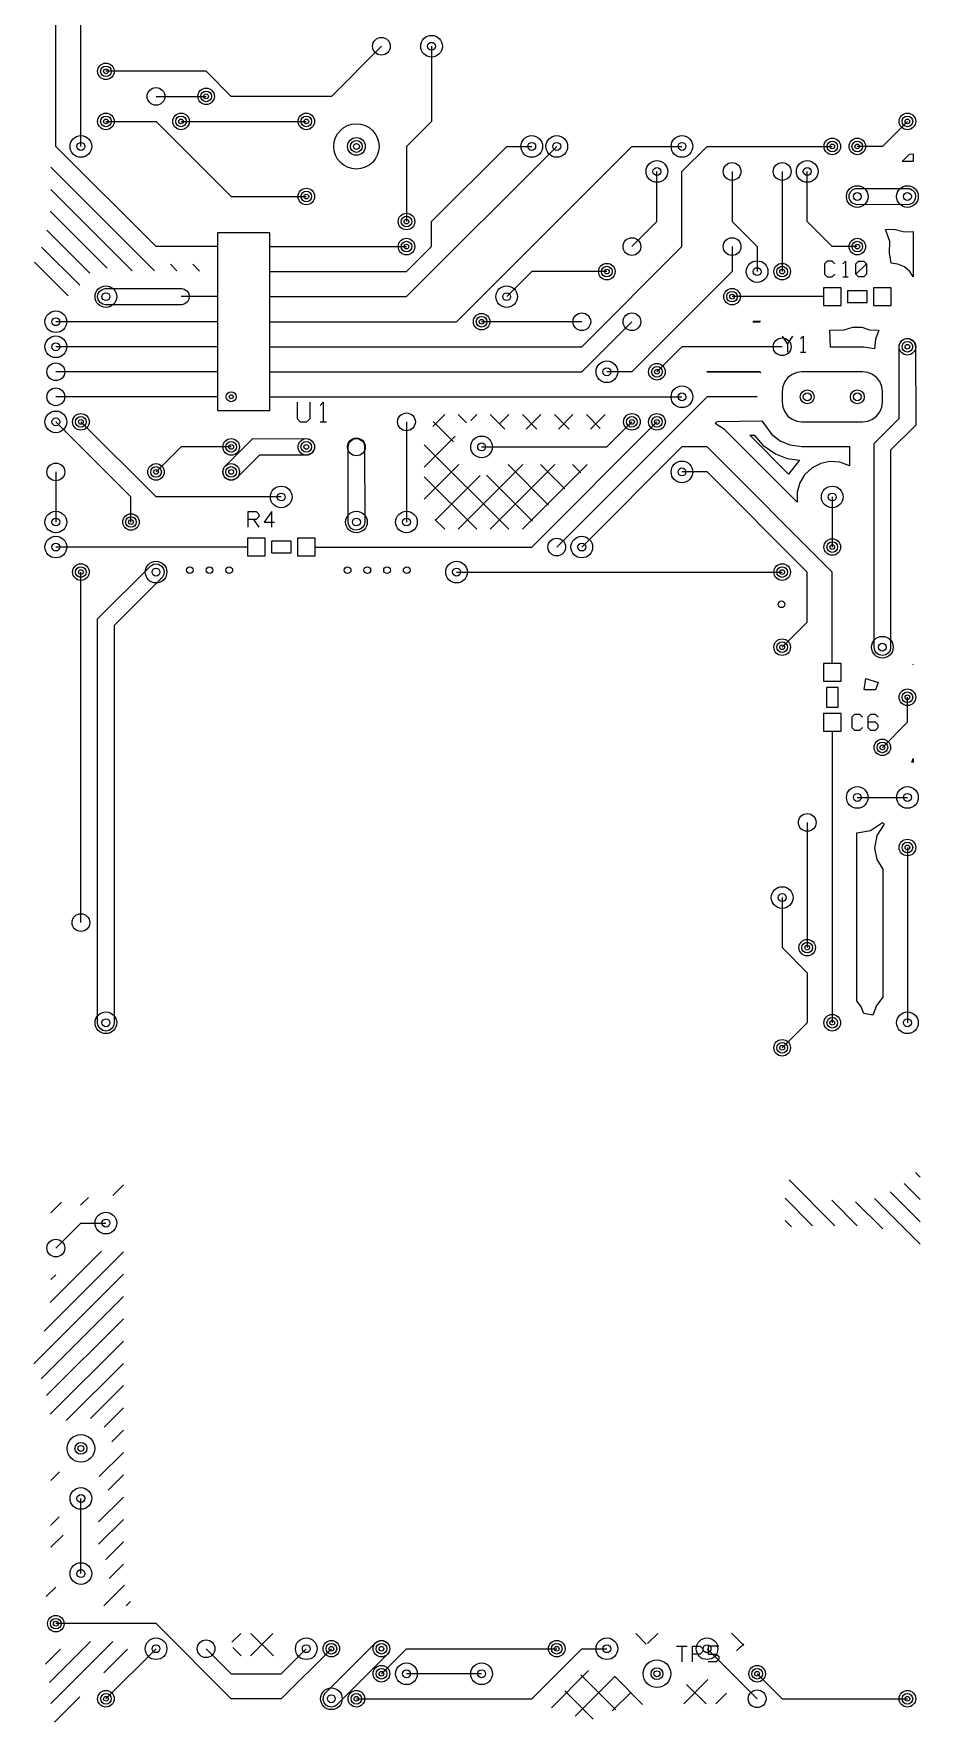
# Model space of a CAD drawing. Extents: x 8 to 54, y 9 to 364.
# Drawn here: x 9 to 54, y 9 to 94.6 of the extents above; entities that cross this region are included whole.
import ezdxf

# ---------------------------------------------------------------- set-up
doc = ezdxf.new("R2010")
doc.units = 0
doc.layers.add('SCORE', color=5, linetype='CONTINUOUS')

msp = doc.modelspace()

# ---------------------------------------------------------------- linework, layer by layer
at = {"layer": 'SCORE'}
for p, q in [((11.43, 88.9), (11.43, 119.38)), ((10.16, 88.9), (10.16, 111.76)), ((26.67, 93.98), (24.13, 91.44)), ((29.21, 93.98), (29.21, 90.17)), ((17.78, 92.71), (12.7, 92.71)), ((19.05, 91.44), (17.78, 92.71)), ((15.24, 91.44), (17.78, 91.44)), ((24.13, 91.44), (19.05, 91.44)), ((12.7, 90.17), (15.24, 90.17)), ((15.24, 90.17), (19.05, 86.36)), ((16.51, 90.17), (22.86, 90.17)), ((29.21, 90.17), (27.94, 88.9)), ((53.34, 90.17), (52.07, 88.9)), ((15.24, 83.82), (10.16, 88.9)), ((27.94, 81.28), (35.56, 88.9)), ((27.94, 88.9), (27.94, 85.09)), ((29.21, 85.09), (33.02, 88.9)), ((30.48, 80.01), (39.37, 88.9)), ((33.02, 88.9), (34.29, 88.9)), ((39.37, 88.9), (41.91, 88.9)), ((41.91, 87.63), (43.18, 88.9)), ((43.18, 88.9), (49.53, 88.9)), ((52.07, 88.9), (50.8, 88.9)), ((53.0779, 88.1401), (53.4412, 88.5035)), ((53.4412, 88.5035), (53.64, 88.5276)), ((53.64, 88.5276), (53.64, 88.1343)), ((9.91, 87.8496), (15.1616, 82.598)), ((40.64, 85.09), (40.64, 87.63)), ((41.91, 83.82), (41.91, 87.63)), ((44.45, 87.63), (44.45, 85.09)), ((46.99, 87.63), (46.99, 82.55)), ((48.26, 85.09), (48.26, 87.63)), ((53.64, 88.1343), (53.0779, 88.1401)), ((9.91, 86.7182), (14.0303, 82.598)), ((50.3881, 86.4419), (50.4508, 86.5933)), ((50.4508, 86.5933), (50.5667, 86.7092)), ((50.5667, 86.7092), (50.7181, 86.7719)), ((50.7181, 86.7719), (53.4619, 86.7619)), ((53.4619, 86.7619), (53.6064, 86.6847)), ((53.6064, 86.6847), (53.7104, 86.558)), ((53.7104, 86.558), (53.758, 86.4012)), ((19.05, 86.36), (22.86, 86.36)), ((50.3881, 86.2781), (50.3881, 86.4419)), ((50.4296, 86.162), (50.3881, 86.2781)), ((50.5336, 86.0353), (50.4296, 86.162)), ((50.7588, 85.942), (50.5336, 86.0353)), ((53.4219, 85.9481), (50.7588, 85.942)), ((53.5733, 86.0108), (53.4219, 85.9481)), ((53.6647, 86.0936), (53.5733, 86.0108)), ((53.7419, 86.2381), (53.6647, 86.0936)), ((53.758, 86.4012), (53.7419, 86.2381)), ((9.8778, 85.6191), (12.7692, 82.7277)), ((29.21, 83.82), (29.21, 85.09)), ((39.37, 83.82), (40.64, 85.09)), ((44.45, 85.09), (45.72, 83.82)), ((49.53, 83.82), (48.26, 85.09)), ((9.7076, 84.6579), (11.8862, 82.4793)), ((21.0185, 84.5185), (18.3515, 84.5185)), ((18.3515, 84.5185), (18.3515, 75.5015)), ((21.0185, 75.5015), (21.0185, 84.5185)), ((52.2218, 84.6953), (52.6546, 84.6963)), ((52.4484, 84.0854), (52.2218, 84.6953)), ((52.439, 83.5028), (52.4484, 84.0854)), ((52.6546, 84.6963), (53.1905, 84.5667)), ((53.1905, 84.5667), (53.64, 84.5857)), ((53.64, 84.5857), (53.64, 82.284)), ((9.4367, 83.7975), (11.3723, 81.8618)), ((16.51, 83.82), (15.24, 83.82)), ((18.3515, 83.82), (16.51, 83.82)), ((21.0185, 83.82), (22.86, 83.82)), ((22.86, 83.82), (27.94, 83.82)), ((27.94, 82.55), (29.21, 83.82)), ((36.83, 78.74), (41.91, 83.82)), ((44.45, 83.82), (44.45, 82.55)), ((45.72, 83.82), (45.72, 82.55)), ((49.2633, 83.08), (49.13, 82.9467)), ((49.53, 83.08), (49.2633, 83.08)), ((50.8, 83.82), (49.53, 83.82)), ((49.6633, 82.9467), (49.53, 83.08)), ((50.0633, 82.9467), (50.1967, 83.08)), ((50.1967, 83.08), (50.1967, 82.28)), ((50.73, 82.9467), (50.8633, 83.08)), ((50.8633, 83.08), (51.13, 83.08)), ((51.13, 83.08), (51.2633, 82.9467)), ((52.5133, 82.98), (52.439, 83.5028)), ((9.0758, 83.0269), (10.7852, 81.3176)), ((15.971, 82.92), (16.293, 82.598)), ((17.1024, 82.92), (17.4515, 82.5709)), ((21.0185, 82.55), (22.86, 82.55)), ((22.86, 82.55), (27.94, 82.55)), ((34.29, 82.55), (33.02, 81.28)), ((38.1, 82.55), (34.29, 82.55)), ((44.45, 82.55), (39.37, 77.47)), ((49.13, 82.9467), (49.13, 82.4133)), ((49.13, 82.4133), (49.2633, 82.28)), ((49.2633, 82.28), (49.53, 82.28)), ((49.53, 82.28), (49.6633, 82.4133)), ((50.0633, 82.28), (50.33, 82.28)), ((50.73, 82.4133), (50.73, 82.9467)), ((50.73, 82.4133), (51.2633, 82.9467)), ((50.8633, 82.28), (50.73, 82.4133)), ((51.13, 82.28), (50.8633, 82.28)), ((51.2633, 82.4133), (51.13, 82.28)), ((51.2633, 82.9467), (51.2633, 82.4133)), ((52.8497, 82.9353), (52.5133, 82.98)), ((53.1854, 82.7877), (52.8497, 82.9353)), ((53.4638, 82.549), (53.1854, 82.7877)), ((53.64, 82.284), (53.4638, 82.549)), ((12.28, 81.28), (12.312, 81.4407)), ((12.312, 81.4407), (12.3753, 81.5464)), ((12.3753, 81.5464), (12.502, 81.6504)), ((12.502, 81.6504), (12.6588, 81.698)), ((12.6588, 81.698), (16.5512, 81.698)), ((16.5512, 81.698), (16.6707, 81.668)), ((16.6707, 81.668), (16.807, 81.577)), ((16.807, 81.577), (16.8804, 81.478)), ((16.8804, 81.478), (16.928, 81.3212)), ((49.98, 81.73), (49.08, 81.73)), ((49.08, 81.73), (49.08, 80.83)), ((49.98, 80.83), (49.98, 81.73)), ((51.3, 81.58), (50.3, 81.58)), ((50.3, 81.58), (50.3, 80.98)), ((51.3, 80.98), (51.3, 81.58)), ((52.52, 81.73), (51.62, 81.73)), ((51.62, 81.73), (51.62, 80.83)), ((52.52, 80.83), (52.52, 81.73)), ((12.312, 81.1193), (12.28, 81.28)), ((12.403, 80.983), (12.312, 81.1193)), ((12.5393, 80.892), (12.403, 80.983)), ((12.7, 80.86), (12.5393, 80.892)), ((16.5512, 80.862), (12.7, 80.86)), ((18.3515, 81.28), (16.51, 81.28)), ((16.708, 80.9096), (16.5512, 80.862)), ((16.8347, 81.0136), (16.708, 80.9096)), ((16.9119, 81.1581), (16.8347, 81.0136)), ((16.928, 81.3212), (16.9119, 81.1581)), ((21.0185, 81.28), (22.86, 81.28)), ((22.86, 81.28), (27.94, 81.28)), ((46.99, 81.28), (44.45, 81.28)), ((49.08, 81.28), (46.99, 81.28)), ((49.08, 80.83), (49.98, 80.83)), ((50.3, 80.98), (51.3, 80.98)), ((51.62, 80.83), (52.52, 80.83)), ((16.51, 80.01), (10.16, 80.01)), ((18.3515, 80.01), (16.51, 80.01)), ((21.0185, 80.01), (22.86, 80.01)), ((22.86, 80.01), (30.48, 80.01)), ((36.83, 80.01), (31.75, 80.01)), ((36.83, 77.47), (39.37, 80.01)), ((45.5095, 79.99), (45.5568, 80.03)), ((45.8385, 79.99), (45.5095, 79.99)), ((45.5568, 80.03), (45.8836, 80.03)), ((45.8836, 80.03), (45.8385, 79.99)), ((50.1366, 79.5902), (50.572, 79.73)), ((50.572, 79.73), (51.028, 79.73)), ((51.028, 79.73), (51.41, 79.5981)), ((46.99, 79.27), (47.2567, 78.87)), ((47.2567, 78.87), (47.5233, 79.27)), ((47.2567, 78.87), (47.2567, 78.47)), ((47.9233, 79.1367), (48.0567, 79.27)), ((48.0567, 79.27), (48.0567, 78.47)), ((49.4003, 79.58), (50.1366, 79.5902)), ((49.44, 78.72), (49.4003, 79.58)), ((51.41, 79.5981), (51.8971, 79.58)), ((51.7155, 79.1257), (51.6719, 78.6375)), ((51.8971, 79.58), (51.7155, 79.1257)), ((52.922, 78.7812), (52.9696, 78.938)), ((52.9696, 78.938), (53.1067, 79.0892)), ((53.1067, 79.0892), (53.2581, 79.1519)), ((53.2581, 79.1519), (53.4619, 79.1419)), ((53.4619, 79.1419), (53.6647, 79.0064)), ((53.6647, 79.0064), (53.758, 78.7812)), ((16.51, 78.74), (10.16, 78.74)), ((18.3515, 78.74), (16.51, 78.74)), ((21.0185, 78.74), (22.86, 78.74)), ((22.86, 78.74), (36.83, 78.74)), ((41.91, 78.74), (40.64, 77.47)), ((46.99, 78.74), (41.91, 78.74)), ((47.9233, 78.47), (48.19, 78.47)), ((51.1158, 78.7185), (49.44, 78.72)), ((51.6719, 78.6375), (51.1158, 78.7185)), ((52.92, 75.104), (52.922, 78.7812)), ((53.758, 78.7812), (53.76, 74.756)), ((16.51, 77.47), (10.16, 77.47)), ((18.3515, 77.47), (16.51, 77.47)), ((21.0185, 77.47), (22.86, 77.47)), ((22.86, 77.47), (36.83, 77.47)), ((39.37, 77.47), (38.1, 77.47)), ((43.1646, 77.49), (45.8385, 77.49)), ((43.2045, 77.45), (43.1646, 77.49)), ((45.8998, 77.4363), (43.2045, 77.45)), ((45.8385, 77.49), (45.8998, 77.4363)), ((47.2829, 77.1771), (47.124, 76.97)), ((47.49, 77.336), (47.2829, 77.1771)), ((47.7312, 77.4359), (47.49, 77.336)), ((47.99, 77.47), (47.7312, 77.4359)), ((51.07, 77.47), (47.99, 77.47)), ((51.3288, 77.4359), (51.07, 77.47)), ((51.57, 77.336), (51.3288, 77.4359)), ((51.7771, 77.1771), (51.57, 77.336)), ((51.936, 76.97), (51.7771, 77.1771)), ((47.0241, 76.7288), (46.99, 76.47)), ((46.99, 76.47), (46.99, 75.93)), ((47.124, 76.97), (47.0241, 76.7288)), ((52.0359, 76.7288), (51.936, 76.97)), ((52.07, 76.47), (52.0359, 76.7288)), ((52.07, 75.93), (52.07, 76.47)), ((16.51, 76.2), (10.16, 76.2)), ((18.3515, 76.2), (16.51, 76.2)), ((18.3515, 75.5015), (21.0185, 75.5015)), ((21.0185, 76.2), (22.86, 76.2)), ((22.39, 75.93), (22.39, 75.0967)), ((22.86, 76.2), (41.91, 76.2)), ((23.0567, 75.0967), (23.0567, 75.93)), ((23.5567, 75.7633), (23.7233, 75.93)), ((23.7233, 75.93), (23.7233, 74.93)), ((43.18, 76.2), (35.56, 68.58)), ((45.72, 76.2), (43.18, 76.2)), ((46.99, 75.93), (47.0241, 75.6712)), ((47.0241, 75.6712), (47.124, 75.43)), ((47.124, 75.43), (47.2829, 75.2229)), ((51.7771, 75.2229), (51.936, 75.43)), ((51.936, 75.43), (52.0359, 75.6712)), ((52.0359, 75.6712), (52.07, 75.93)), ((13.97, 71.12), (10.16, 74.93)), ((15.24, 71.12), (11.43, 74.93)), ((22.39, 75.0967), (22.5567, 74.93)), ((22.5567, 74.93), (22.89, 74.93)), ((22.89, 74.93), (23.0567, 75.0967)), ((23.5567, 74.93), (23.89, 74.93)), ((27.94, 74.93), (27.94, 69.85)), ((29.2684, 74.6921), (29.8764, 75.3)), ((29.2893, 74.9461), (30.3226, 73.9128)), ((30.5618, 75.3), (30.9761, 74.8857)), ((31.2063, 75.0035), (31.5027, 75.3)), ((32.1881, 75.3), (32.9281, 74.56)), ((32.6362, 74.8071), (33.1291, 75.3)), ((33.8145, 75.3), (34.5545, 74.56)), ((34.0154, 74.56), (34.7554, 75.3)), ((34.29, 68.58), (40.64, 74.93)), ((35.4408, 75.3), (36.1808, 74.56)), ((35.6418, 74.56), (36.3818, 75.3)), ((37.0671, 75.3), (37.7672, 74.6)), ((37.2681, 74.56), (38.0081, 75.3)), ((38.1, 73.66), (39.37, 74.93)), ((43.5885, 74.8407), (43.6978, 74.95)), ((44.0637, 74.544), (43.5885, 74.8407)), ((43.6978, 74.95), (45.9598, 74.9741)), ((47.7495, 70.8603), (44.0637, 74.544)), ((45.9598, 74.9741), (46.4614, 74.2812)), ((47.2829, 75.2229), (47.49, 75.064)), ((47.49, 75.064), (47.7312, 74.9641)), ((47.7312, 74.9641), (47.99, 74.93)), ((47.99, 74.93), (51.07, 74.93)), ((51.07, 74.93), (51.3288, 74.9641)), ((51.3288, 74.9641), (51.57, 75.064)), ((51.57, 75.064), (51.7771, 75.2229)), ((51.65, 73.834), (52.92, 75.104)), ((53.76, 74.756), (52.49, 73.486)), ((16.51, 73.66), (15.24, 72.39)), ((19.05, 73.66), (16.51, 73.66)), ((18.7008, 72.6233), (20.146, 74.08)), ((20.146, 74.08), (22.9419, 74.0719)), ((22.9419, 74.0719), (23.0933, 74.0092)), ((23.0933, 74.0092), (23.2092, 73.8933)), ((23.2092, 73.8933), (23.2719, 73.7419)), ((23.2719, 73.7419), (23.2719, 73.5781)), ((24.982, 73.7012), (25.0296, 73.858)), ((24.982, 69.8088), (24.982, 73.7012)), ((25.0296, 73.858), (25.103, 73.957)), ((25.103, 73.957), (25.2393, 74.048)), ((25.2393, 74.048), (25.3588, 74.078)), ((25.3588, 74.078), (25.5219, 74.0619)), ((25.5219, 74.0619), (25.6664, 73.9847)), ((25.6664, 73.9847), (25.7704, 73.858)), ((25.7704, 73.858), (25.818, 73.7012)), ((25.818, 73.7012), (25.82, 69.85)), ((28.84, 72.6373), (30.4065, 74.2037)), ((28.84, 73.7691), (33.1291, 69.48)), ((31.75, 73.66), (38.1, 73.66)), ((41.91, 73.66), (36.83, 68.58)), ((43.18, 73.66), (41.91, 73.66)), ((49.53, 67.31), (43.18, 73.66)), ((47.3172, 72.2821), (45.3482, 74.25)), ((45.3482, 74.25), (45.5717, 74.25)), ((45.5717, 74.25), (46.0114, 73.7449)), ((46.0114, 73.7449), (46.6444, 73.3073)), ((46.4614, 74.2812), (46.886, 73.9699)), ((46.886, 73.9699), (47.3846, 73.7634)), ((47.3846, 73.7634), (47.99, 73.68)), ((47.99, 73.68), (50.4, 73.68)), ((50.4, 73.68), (50.4, 72.6952)), ((51.65, 63.5), (51.65, 73.834)), ((20.494, 73.24), (19.2833, 72.0408)), ((22.9012, 73.242), (20.494, 73.24)), ((23.1264, 73.3353), (22.9012, 73.242)), ((23.2304, 73.462), (23.1264, 73.3353)), ((23.2719, 73.5781), (23.2304, 73.462)), ((46.6444, 73.3073), (47.2498, 73.0748)), ((47.2498, 73.0748), (47.8661, 72.9851)), ((47.8661, 72.9851), (47.3172, 72.2821)), ((48.9492, 72.8232), (48.5079, 72.6011)), ((49.4148, 72.9158), (48.9492, 72.8232)), ((49.9075, 72.8795), (49.4148, 72.9158)), ((50.4, 72.6952), (49.9075, 72.8795)), ((52.49, 73.486), (52.49, 63.5)), ((10.16, 72.39), (10.16, 69.85)), ((18.6381, 72.4719), (18.7008, 72.6233)), ((18.6381, 72.3081), (18.6381, 72.4719)), ((18.7008, 72.1567), (18.6381, 72.3081)), ((18.8167, 72.0408), (18.7008, 72.1567)), ((19.05, 71.97), (18.8167, 72.0408)), ((19.2833, 72.0408), (19.05, 71.97)), ((28.84, 71.0109), (30.6029, 72.7738)), ((28.84, 72.1427), (31.5027, 69.48)), ((29.3871, 69.9317), (31.6683, 72.2129)), ((30.5618, 69.48), (33.8418, 72.76)), ((32.0028, 72.2326), (34.3363, 69.8991)), ((32.1881, 69.48), (35.4681, 72.76)), ((33.1018, 72.76), (35.1495, 70.7123)), ((33.8145, 69.48), (37.0945, 72.76)), ((34.7281, 72.76), (35.9627, 71.5255)), ((36.3545, 72.76), (36.7758, 72.3386)), ((43.18, 72.39), (41.91, 72.39)), ((48.26, 67.31), (43.18, 72.39)), ((48.122, 72.2406), (47.878, 71.8335)), ((48.5079, 72.6011), (48.122, 72.2406)), ((13.97, 69.85), (13.97, 71.12)), ((21.59, 71.12), (15.24, 71.12)), ((47.878, 71.8335), (47.7462, 71.3573)), ((47.7462, 71.3573), (47.7495, 70.8603)), ((49.53, 71.12), (49.53, 68.58)), ((19.92, 69.58), (19.92, 70.38)), ((19.92, 70.38), (20.32, 70.38)), ((20.32, 70.38), (20.4533, 70.2467)), ((20.4533, 70.2467), (20.4533, 70.1133)), ((21.12, 70.38), (20.72, 69.8467)), ((21.12, 69.58), (21.12, 70.38)), ((20.32, 69.98), (19.92, 69.98)), ((20.1867, 69.98), (20.4533, 69.58)), ((20.4533, 70.1133), (20.32, 69.98)), ((20.72, 69.8467), (21.2533, 69.8467)), ((25.0296, 69.652), (24.982, 69.8088)), ((25.1336, 69.5253), (25.0296, 69.652)), ((25.2781, 69.4481), (25.1336, 69.5253)), ((25.4, 69.43), (25.2781, 69.4481)), ((25.5607, 69.462), (25.4, 69.43)), ((25.697, 69.553), (25.5607, 69.462)), ((25.788, 69.6893), (25.697, 69.553)), ((25.82, 69.85), (25.788, 69.6893)), ((29.3843, 69.9721), (29.8764, 69.48)), ((17.78, 68.58), (10.16, 68.58)), ((19.87, 68.58), (17.78, 68.58)), ((20.77, 69.03), (19.87, 69.03)), ((19.87, 69.03), (19.87, 68.13)), ((20.77, 68.13), (20.77, 69.03)), ((22.09, 68.88), (21.09, 68.88)), ((21.09, 68.88), (21.09, 68.28)), ((22.09, 68.28), (22.09, 68.88)), ((23.31, 69.03), (22.41, 69.03)), ((22.41, 69.03), (22.41, 68.13)), ((23.31, 68.13), (23.31, 69.03)), ((23.31, 68.58), (25.4, 68.58)), ((25.4, 68.58), (34.29, 68.58)), ((14.9736, 67.6347), (15.1181, 67.7119)), ((15.1181, 67.7119), (15.24, 67.73)), ((15.24, 67.73), (15.3619, 67.7119)), ((15.3619, 67.7119), (15.5064, 67.6347)), ((19.87, 68.13), (20.77, 68.13)), ((21.09, 68.28), (22.09, 68.28)), ((22.41, 68.13), (23.31, 68.13)), ((11.43, 49.53), (11.43, 67.31)), ((12.28, 64.944), (14.9736, 67.6347)), ((15.5647, 67.0436), (13.12, 64.596)), ((15.5064, 67.6347), (15.6104, 67.508)), ((15.6419, 67.1881), (15.5647, 67.0436)), ((15.6104, 67.508), (15.658, 67.3512)), ((15.658, 67.3512), (15.6419, 67.1881)), ((30.48, 67.31), (46.99, 67.31)), ((48.26, 64.77), (48.26, 67.31)), ((49.53, 64.77), (49.53, 67.31)), ((12.28, 44.45), (12.28, 64.944)), ((13.12, 64.596), (13.12, 44.45)), ((46.99, 63.5), (48.26, 64.77)), ((49.53, 62.68), (49.53, 64.77)), ((51.682, 63.3393), (51.65, 63.5)), ((52.49, 63.5), (52.458, 63.3393)), ((49.98, 62.68), (49.08, 62.68)), ((49.08, 62.68), (49.08, 61.78)), ((49.98, 61.78), (49.98, 62.68)), ((51.773, 63.203), (51.682, 63.3393)), ((51.9093, 63.112), (51.773, 63.203)), ((52.07, 63.08), (51.9093, 63.112)), ((52.2307, 63.112), (52.07, 63.08)), ((52.367, 63.203), (52.2307, 63.112)), ((52.458, 63.3393), (52.367, 63.203)), ((53.6306, 62.604), (53.64, 62.6207)), ((53.64, 62.6024), (53.6306, 62.604)), ((53.64, 62.6207), (53.64, 62.6024)), ((49.08, 61.78), (49.98, 61.78)), ((51.1495, 61.34), (51.23, 61.9087)), ((51.23, 61.9087), (51.8505, 61.714)), ((51.8505, 61.714), (51.7143, 61.34)), ((49.83, 61.46), (49.23, 61.46)), ((49.23, 61.46), (49.23, 60.46)), ((49.83, 60.46), (49.83, 61.46)), ((51.7143, 61.34), (51.1495, 61.34)), ((53.34, 59.69), (53.34, 60.96)), ((49.98, 60.14), (49.08, 60.14)), ((49.08, 60.14), (49.08, 59.24)), ((49.23, 60.46), (49.83, 60.46)), ((49.98, 59.24), (49.98, 60.14)), ((50.6633, 60.09), (50.53, 59.9567)), ((50.53, 59.9567), (50.53, 59.4233)), ((50.93, 60.09), (50.6633, 60.09)), ((51.0633, 59.9567), (50.93, 60.09)), ((51.4633, 60.09), (51.33, 59.9567)), ((51.33, 59.9567), (51.33, 59.4233)), ((51.73, 60.09), (51.4633, 60.09)), ((51.8633, 59.9567), (51.73, 60.09)), ((49.08, 59.24), (49.98, 59.24)), ((49.53, 59.24), (49.53, 57.15)), ((50.53, 59.4233), (50.6633, 59.29)), ((50.6633, 59.29), (50.93, 59.29)), ((50.93, 59.29), (51.0633, 59.4233)), ((51.73, 59.69), (51.33, 59.69)), ((51.33, 59.4233), (51.4633, 59.29)), ((51.4633, 59.29), (51.73, 59.29)), ((51.8633, 59.5567), (51.73, 59.69)), ((51.73, 59.29), (51.8633, 59.4233)), ((51.8633, 59.4233), (51.8633, 59.5567)), ((52.07, 58.42), (53.34, 59.69)), ((53.5595, 57.666), (53.6019, 57.7562)), ((53.64, 57.6543), (53.5595, 57.666)), ((53.6019, 57.7562), (53.64, 57.8522)), ((53.64, 57.8522), (53.64, 57.6543)), ((49.53, 57.15), (49.53, 44.45)), ((50.8, 55.88), (53.34, 55.88)), ((48.26, 54.61), (48.26, 48.26)), ((50.78, 54.0807), (51.4636, 54.2073)), ((50.78, 45.5568), (50.78, 54.0807)), ((51.4636, 54.2073), (52.07, 54.6054)), ((52.1603, 54.5211), (51.7874, 53.9539)), ((52.07, 54.6054), (52.1603, 54.5211)), ((51.7874, 53.9539), (51.6707, 53.313)), ((51.6707, 53.313), (51.7874, 52.7261)), ((53.34, 53.34), (53.34, 44.45)), ((51.7874, 52.7261), (52.09, 52.2332)), ((52.09, 52.2332), (52.09, 45.7445)), ((46.99, 50.8), (46.99, 48.26)), ((46.99, 48.26), (48.26, 46.99)), ((48.26, 46.99), (48.26, 44.45)), ((50.9895, 45.2607), (50.78, 45.5568)), ((52.09, 45.7445), (51.7658, 45.322)), ((51.1318, 44.9201), (50.9895, 45.2607)), ((51.5833, 44.8399), (51.1318, 44.9201)), ((51.7658, 45.322), (51.5833, 44.8399)), ((12.312, 44.2893), (12.28, 44.45)), ((12.403, 44.153), (12.312, 44.2893)), ((12.5393, 44.062), (12.403, 44.153)), ((12.7, 44.03), (12.5393, 44.062)), ((12.8607, 44.062), (12.7, 44.03)), ((12.997, 44.153), (12.8607, 44.062)), ((13.088, 44.2893), (12.997, 44.153)), ((13.12, 44.45), (13.088, 44.2893)), ((48.26, 44.45), (46.99, 43.18)), ((53.7569, 36.8487), (53.99, 36.6156)), ((13.0546, 35.6953), (13.585, 36.2257)), ((47.3389, 36.4785), (49.6624, 34.155)), ((53.1741, 36.3002), (53.99, 35.4843)), ((9.91, 34.8135), (10.4493, 35.3527)), ((11.4176, 35.1897), (11.8139, 35.586)), ((47.135, 35.551), (48.531, 34.155)), ((49.5007, 35.4481), (50.7938, 34.155)), ((50.7077, 35.3725), (52.0912, 33.9889)), ((51.671, 35.5405), (53.99, 33.2215)), ((52.4664, 35.8765), (53.99, 34.3529)), ((10.16, 33.02), (11.43, 34.29)), ((11.43, 34.29), (12.7, 34.29)), ((47.135, 34.4197), (47.4626, 34.0921)), ((9.5635, 28.8102), (13.585, 32.8316)), ((9.8755, 30.2535), (12.4795, 32.8575)), ((9.0413, 27.1566), (13.585, 31.7003)), ((9.91, 31.4194), (10.1613, 31.6707)), ((9.4122, 26.3961), (13.585, 30.5689)), ((9.6892, 25.5417), (13.585, 29.4375)), ((9.8683, 24.5894), (13.585, 28.3061)), ((10.686, 24.2758), (13.585, 27.1748)), ((11.9232, 24.3816), (13.585, 26.0434)), ((12.6111, 23.9381), (13.585, 24.912)), ((12.9949, 23.1906), (13.585, 23.7807)), ((12.3641, 21.4284), (13.585, 22.6493)), ((9.91, 21.237), (10.3519, 21.6789)), ((12.8148, 20.7477), (13.585, 21.5179)), ((11.43, 16.51), (11.43, 20.32)), ((12.33, 19.1315), (13.585, 20.3865)), ((9.91, 18.9743), (10.3216, 19.3859)), ((12.33, 18.0002), (13.585, 19.2552)), ((9.91, 17.8429), (10.53, 18.4629)), ((12.6892, 17.228), (13.585, 18.1238)), ((12.859, 16.2664), (13.585, 16.9924)), ((9.6732, 15.3434), (10.1535, 15.8237)), ((12.5939, 14.87), (13.646, 15.9221)), ((13.7253, 14.87), (13.9449, 15.0896)), ((15.24, 13.97), (10.16, 13.97)), ((19.05, 10.16), (15.24, 13.97)), ((9.8348, 10.9795), (11.9253, 13.07)), ((9.91, 9.9233), (13.0567, 13.07)), ((19.0901, 13.0234), (19.5418, 13.475)), ((20.0231, 12.33), (21.1681, 13.475)), ((20.0468, 13.475), (21.1918, 12.33)), ((23.8053, 10.4264), (26.373, 12.997)), ((26.373, 12.997), (26.5093, 13.088)), ((26.5093, 13.088), (26.67, 13.12)), ((26.67, 13.12), (26.8307, 13.088)), ((26.8307, 13.088), (26.967, 12.997)), ((26.967, 12.997), (27.058, 12.8607)), ((27.058, 12.8607), (27.09, 12.7)), ((39.5629, 13.475), (40.102, 12.9359)), ((40.1671, 12.9578), (40.6842, 13.475)), ((44.4225, 13.4944), (45.0519, 12.8651)), ((44.6733, 12.5851), (45.0409, 12.9526)), ((9.6373, 11.9133), (10.3956, 12.6717)), ((12.5933, 11.4752), (13.7907, 12.6726)), ((12.7, 10.16), (15.24, 12.7)), ((17.78, 12.7), (19.05, 11.43)), ((19.1278, 12.7677), (19.5654, 12.33)), ((24.13, 12.7), (21.59, 10.16)), ((21.59, 11.43), (22.86, 12.7)), ((26.9947, 12.4336), (24.3964, 9.8353)), ((26.67, 11.43), (27.94, 12.7)), ((27.058, 12.5393), (26.9947, 12.4336)), ((27.09, 12.7), (27.058, 12.5393)), ((27.94, 12.7), (35.56, 12.7)), ((34.29, 10.16), (36.83, 12.7)), ((36.83, 12.7), (38.1, 12.7)), ((41.64, 12.83), (42.1733, 12.83)), ((41.9067, 12.83), (41.9067, 12.03)), ((42.44, 12.03), (42.44, 12.83)), ((42.44, 12.83), (42.84, 12.83)), ((42.84, 12.43), (42.44, 12.43)), ((42.84, 12.83), (42.9733, 12.6967)), ((42.9733, 12.5633), (42.84, 12.43)), ((42.9733, 12.6967), (42.9733, 12.5633)), ((45.72, 10.16), (43.18, 12.7)), ((43.7733, 12.83), (43.24, 12.83)), ((43.24, 12.83), (43.24, 12.43)), ((43.24, 12.43), (43.64, 12.43)), ((43.64, 12.03), (43.24, 12.03)), ((43.64, 12.43), (43.7733, 12.2967)), ((43.7733, 12.1633), (43.64, 12.03)), ((43.7733, 12.2967), (43.7733, 12.1633)), ((19.05, 11.43), (21.59, 11.43)), ((31.75, 11.43), (27.94, 11.43)), ((35.286, 9.7031), (37.1707, 11.5878)), ((36.4881, 9.2788), (38.523, 11.3138)), ((36.7808, 11.3781), (38.5543, 9.6046)), ((38.4832, 11.302), (39.9073, 9.8779)), ((45.72, 11.43), (46.99, 10.16)), ((23.712, 10.1188), (23.7281, 10.2819)), ((23.7281, 10.2819), (23.8053, 10.4264)), ((35.9677, 10.5649), (37.4058, 9.1268)), ((38.3768, 9.5412), (39.3374, 10.5018)), ((41.9983, 9.91), (43.2183, 11.13)), ((42.1459, 10.892), (43.1279, 9.91)), ((43.6246, 9.91), (44.1609, 10.4463)), ((10.0885, 8.9704), (11.3848, 10.2667)), ((21.59, 10.16), (19.05, 10.16)), ((23.7596, 9.962), (23.712, 10.1188)), ((23.8636, 9.8353), (23.7596, 9.962)), ((23.9693, 9.772), (23.8636, 9.8353)), ((24.13, 9.74), (23.9693, 9.772)), ((24.2907, 9.772), (24.13, 9.74)), ((24.3964, 9.8353), (24.2907, 9.772)), ((25.4, 10.16), (34.29, 10.16)), ((46.99, 10.16), (53.34, 10.16))]:
    msp.add_line(p, q, dxfattribs=at)
for centre, radius in [((26.67, 93.98), 0.45), ((29.21, 93.98), 0.55), ((29.21, 93.98), 0.2), ((12.7, 92.71), 0.42), ((12.7, 92.71), 0.27), ((12.7, 92.71), 0.12), ((15.24, 91.44), 0.45), ((17.78, 91.44), 0.42), ((17.78, 91.44), 0.27), ((17.78, 91.44), 0.12), ((12.7, 90.17), 0.42), ((12.7, 90.17), 0.27), ((12.7, 90.17), 0.12), ((16.51, 90.17), 0.42), ((16.51, 90.17), 0.27), ((16.51, 90.17), 0.12), ((22.86, 90.17), 0.42), ((22.86, 90.17), 0.27), ((22.86, 90.17), 0.12), ((25.4, 88.9), 1.15), ((53.34, 90.17), 0.42), ((53.34, 90.17), 0.27), ((53.34, 90.17), 0.12), ((11.43, 88.9), 0.55), ((11.43, 88.9), 0.2), ((25.4, 88.9), 0.45), ((25.4, 88.9), 0.3), ((34.29, 88.9), 0.55), ((34.29, 88.9), 0.2), ((35.56, 88.9), 0.55), ((35.56, 88.9), 0.2), ((41.91, 88.9), 0.55), ((41.91, 88.9), 0.2), ((49.53, 88.9), 0.42), ((49.53, 88.9), 0.27), ((50.8, 88.9), 0.42), ((50.8, 88.9), 0.27), ((25.4, 88.9), 0.15), ((49.53, 88.9), 0.12), ((50.8, 88.9), 0.12), ((40.64, 87.63), 0.55), ((40.64, 87.63), 0.2), ((44.45, 87.63), 0.45), ((46.99, 87.63), 0.45), ((48.26, 87.63), 0.55), ((48.26, 87.63), 0.2), ((22.86, 86.36), 0.42), ((22.86, 86.36), 0.27), ((50.8, 86.36), 0.55), ((50.8, 86.36), 0.2), ((53.34, 86.36), 0.55), ((53.34, 86.36), 0.2), ((22.86, 86.36), 0.12), ((27.94, 85.09), 0.42), ((27.94, 85.09), 0.27), ((27.94, 85.09), 0.12), ((27.94, 83.82), 0.42), ((27.94, 83.82), 0.27), ((27.94, 83.82), 0.12), ((39.37, 83.82), 0.45), ((44.45, 83.82), 0.45), ((50.8, 83.82), 0.42), ((50.8, 83.82), 0.27), ((50.8, 83.82), 0.12), ((45.72, 82.55), 0.55), ((38.1, 82.55), 0.42), ((38.1, 82.55), 0.27), ((38.1, 82.55), 0.12), ((45.72, 82.55), 0.2), ((46.99, 82.55), 0.42), ((46.99, 82.55), 0.27), ((46.99, 82.55), 0.12), ((12.7, 81.28), 0.55), ((12.7, 81.28), 0.2), ((33.02, 81.28), 0.55), ((33.02, 81.28), 0.2), ((44.45, 81.28), 0.42), ((44.45, 81.28), 0.27), ((44.45, 81.28), 0.12), ((10.16, 80.01), 0.55), ((10.16, 80.01), 0.2), ((31.75, 80.01), 0.42), ((31.75, 80.01), 0.27), ((31.75, 80.01), 0.12), ((36.83, 80.01), 0.45), ((39.37, 80.01), 0.45), ((10.16, 78.74), 0.55), ((10.16, 78.74), 0.2), ((46.99, 78.74), 0.45), ((53.34, 78.74), 0.42), ((53.34, 78.74), 0.27), ((53.34, 78.74), 0.12), ((38.1, 77.47), 0.55), ((10.16, 77.47), 0.45), ((38.1, 77.47), 0.2), ((40.64, 77.47), 0.42), ((40.64, 77.47), 0.27), ((40.64, 77.47), 0.12), ((10.16, 76.2), 0.45), ((19.0515, 76.2015), 0.25), ((19.0515, 76.2015), 0.1), ((41.91, 76.2), 0.55), ((41.91, 76.2), 0.2), ((48.26, 76.2), 0.35), ((48.26, 76.2), 0.2), ((50.8, 76.2), 0.35), ((50.8, 76.2), 0.2), ((10.16, 74.93), 0.55), ((27.94, 74.93), 0.45), ((10.16, 74.93), 0.2), ((11.43, 74.93), 0.42), ((11.43, 74.93), 0.27), ((11.43, 74.93), 0.12), ((39.37, 74.93), 0.42), ((39.37, 74.93), 0.27), ((39.37, 74.93), 0.12), ((40.64, 74.93), 0.42), ((40.64, 74.93), 0.27), ((40.64, 74.93), 0.12), ((19.05, 73.66), 0.42), ((19.05, 73.66), 0.27), ((19.05, 73.66), 0.12), ((22.86, 73.66), 0.42), ((22.86, 73.66), 0.27), ((22.86, 73.66), 0.12), ((25.4, 73.66), 0.45), ((31.75, 73.66), 0.55), ((31.75, 73.66), 0.2), ((10.16, 72.39), 0.45), ((15.24, 72.39), 0.42), ((19.05, 72.39), 0.42), ((41.91, 72.39), 0.55), ((15.24, 72.39), 0.27), ((15.24, 72.39), 0.12), ((19.05, 72.39), 0.27), ((19.05, 72.39), 0.12), ((41.91, 72.39), 0.2), ((21.59, 71.12), 0.55), ((21.59, 71.12), 0.2), ((49.53, 71.12), 0.55), ((49.53, 71.12), 0.2), ((10.16, 69.85), 0.55), ((13.97, 69.85), 0.42), ((25.4, 69.85), 0.55), ((27.94, 69.85), 0.55), ((10.16, 69.85), 0.2), ((13.97, 69.85), 0.27), ((13.97, 69.85), 0.12), ((25.4, 69.85), 0.2), ((27.94, 69.85), 0.2), ((10.16, 68.58), 0.55), ((10.16, 68.58), 0.2), ((35.56, 68.58), 0.45), ((36.83, 68.58), 0.55), ((36.83, 68.58), 0.2), ((49.53, 68.58), 0.42), ((49.53, 68.58), 0.27), ((49.53, 68.58), 0.12), ((11.43, 67.31), 0.42), ((15.24, 67.31), 0.55), ((30.48, 67.31), 0.55), ((46.99, 67.31), 0.42), ((11.43, 67.31), 0.27), ((11.43, 67.31), 0.12), ((15.24, 67.31), 0.2), ((16.9535, 67.4073), 0.17), ((17.9535, 67.4073), 0.17), ((18.9535, 67.4073), 0.17), ((24.9535, 67.4073), 0.17), ((25.9535, 67.4073), 0.17), ((26.9535, 67.4073), 0.17), ((27.9535, 67.4073), 0.17), ((30.48, 67.31), 0.2), ((46.99, 67.31), 0.27), ((46.99, 67.31), 0.12), ((46.9535, 65.6753), 0.17), ((46.99, 63.5), 0.42), ((46.99, 63.5), 0.27), ((46.99, 63.5), 0.12), ((52.07, 63.5), 0.55), ((52.07, 63.5), 0.2), ((53.34, 60.96), 0.42), ((53.34, 60.96), 0.27), ((53.34, 60.96), 0.12), ((52.07, 58.42), 0.42), ((52.07, 58.42), 0.27), ((52.07, 58.42), 0.12), ((50.8, 55.88), 0.55), ((50.8, 55.88), 0.2), ((53.34, 55.88), 0.55), ((53.34, 55.88), 0.2), ((48.26, 54.61), 0.45), ((53.34, 53.34), 0.42), ((53.34, 53.34), 0.27), ((53.34, 53.34), 0.12), ((46.99, 50.8), 0.55), ((46.99, 50.8), 0.2), ((11.43, 49.53), 0.45), ((48.26, 48.26), 0.42), ((48.26, 48.26), 0.27), ((48.26, 48.26), 0.12), ((12.7, 44.45), 0.55), ((12.7, 44.45), 0.2), ((49.53, 44.45), 0.42), ((49.53, 44.45), 0.27), ((49.53, 44.45), 0.12), ((53.34, 44.45), 0.55), ((53.34, 44.45), 0.2), ((46.99, 43.18), 0.42), ((46.99, 43.18), 0.27), ((46.99, 43.18), 0.12), ((12.7, 34.29), 0.55), ((12.7, 34.29), 0.2), ((10.16, 33.02), 0.45), ((11.43, 22.86), 0.7), ((11.43, 22.86), 0.3), ((11.43, 22.86), 0.15), ((11.43, 20.32), 0.55), ((11.43, 20.32), 0.2), ((11.43, 16.51), 0.55), ((11.43, 16.51), 0.2), ((10.16, 13.97), 0.42), ((10.16, 13.97), 0.27), ((10.16, 13.97), 0.12), ((15.24, 12.7), 0.55), ((15.24, 12.7), 0.2), ((17.78, 12.7), 0.45), ((22.86, 12.7), 0.55), ((22.86, 12.7), 0.2), ((24.13, 12.7), 0.42), ((24.13, 12.7), 0.27), ((26.67, 12.7), 0.42), ((26.67, 12.7), 0.27), ((35.56, 12.7), 0.42), ((35.56, 12.7), 0.27), ((38.1, 12.7), 0.55), ((38.1, 12.7), 0.2), ((43.18, 12.7), 0.55), ((43.18, 12.7), 0.2), ((24.13, 12.7), 0.12), ((26.67, 12.7), 0.12), ((35.56, 12.7), 0.12), ((40.64, 11.43), 0.7), ((26.67, 11.43), 0.42), ((26.67, 11.43), 0.27), ((26.67, 11.43), 0.12), ((27.94, 11.43), 0.55), ((27.94, 11.43), 0.2), ((31.75, 11.43), 0.55), ((31.75, 11.43), 0.2), ((40.64, 11.43), 0.3), ((40.64, 11.43), 0.15), ((45.72, 11.43), 0.42), ((45.72, 11.43), 0.27), ((45.72, 11.43), 0.12), ((12.7, 10.16), 0.42), ((12.7, 10.16), 0.27), ((12.7, 10.16), 0.12), ((24.13, 10.16), 0.55), ((24.13, 10.16), 0.2), ((25.4, 10.16), 0.42), ((25.4, 10.16), 0.27), ((25.4, 10.16), 0.12), ((45.72, 10.16), 0.45), ((53.34, 10.16), 0.42), ((53.34, 10.16), 0.27), ((53.34, 10.16), 0.12)]:
    msp.add_circle(centre, radius, dxfattribs=at)

doc.saveas('drawing.dxf')
